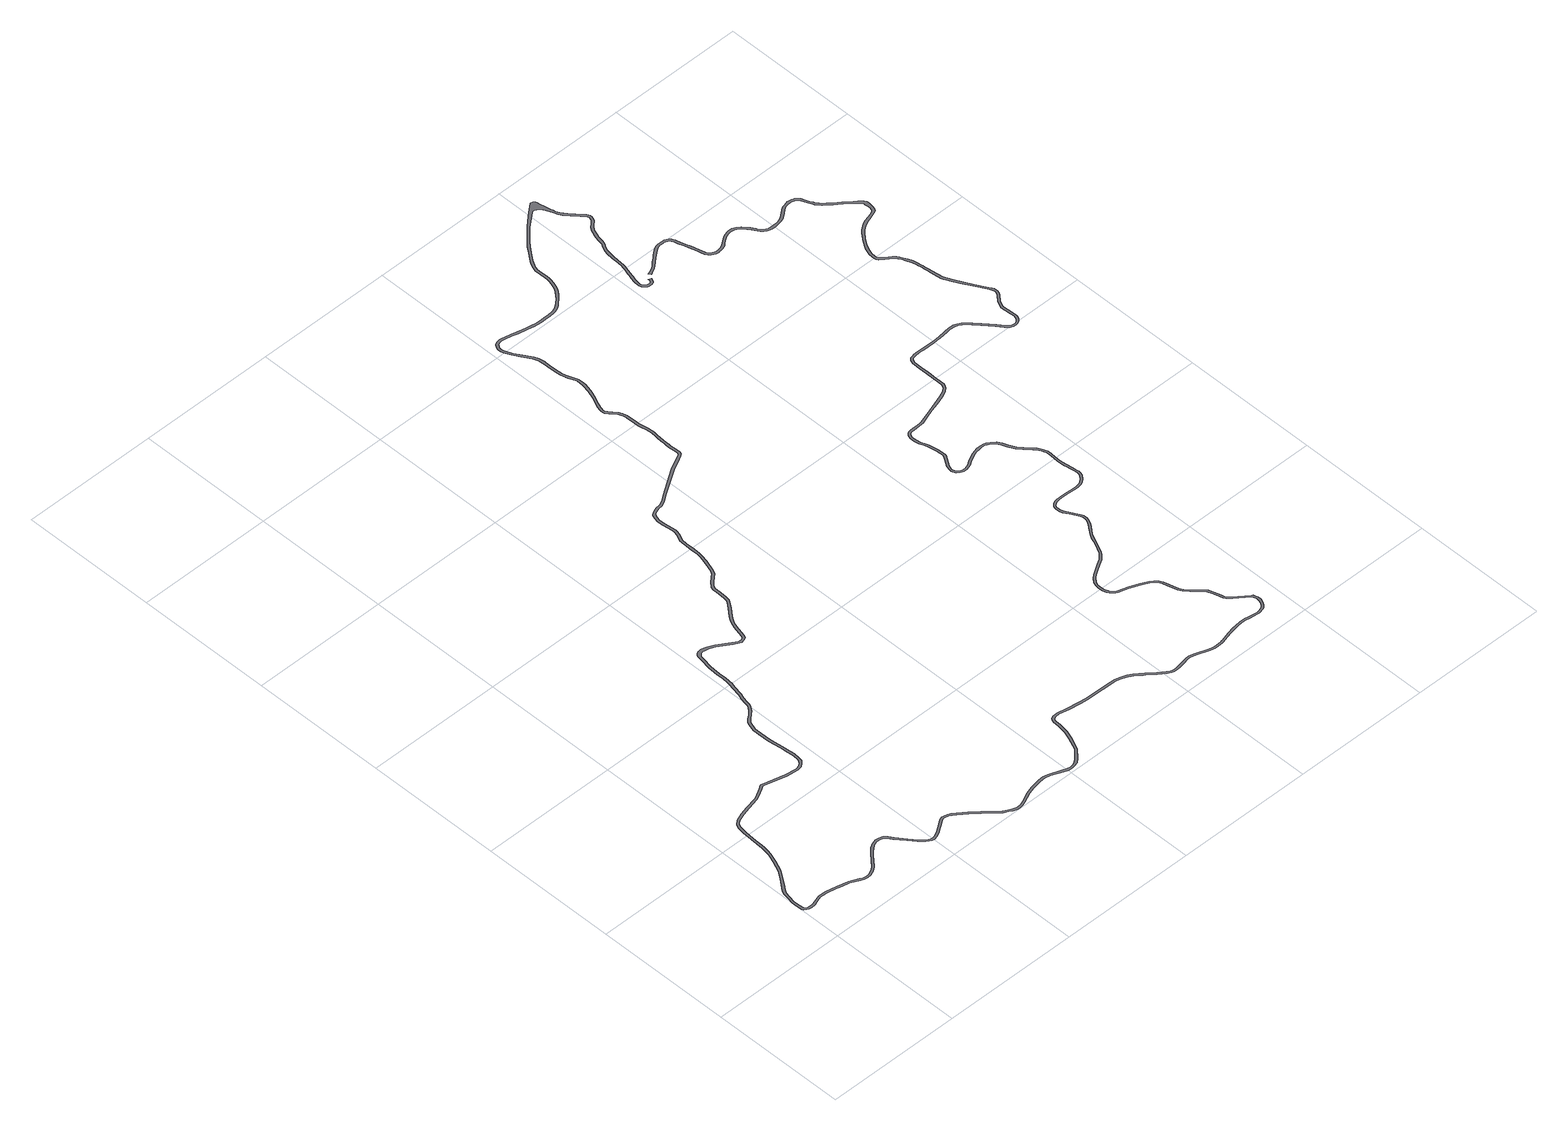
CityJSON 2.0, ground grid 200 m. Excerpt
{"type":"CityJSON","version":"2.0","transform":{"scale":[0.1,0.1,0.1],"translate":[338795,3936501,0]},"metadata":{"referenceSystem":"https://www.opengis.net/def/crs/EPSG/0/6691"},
"CityObjects":{
"road1":{"type":"Road","attributes":{"RoadStructureAttribute.sectionType":"1"},"geometry":[{"type":"MultiSurface","lod":"1","boundaries":[[[0,1,2,3,4,5,6,7,8,9,10,11,12,13,14,15,16,17,18,19,20,21,22,23,24,25,26,27,28,29,30,31,32,33,34,35,36,37,38,39,40,41,42,43,44,45,46,47,48,49,50,51,52,53,54,55,56,57,58,59,60,61,62,63,64,65,66,67,68,69,70,71,72,73,74,75,76,77,78,79,80,81,82,83,84,85,86,87,88,89,90,91,92,93,94,95,96,97,98,99,100,101,102,103,104,105,106,107,108,109,110,111,112,113,114,115,116,117,118,119,120,121,122,123,124,125,126,127,128,129,130,131,132,133,134,135,136,137,138,139,140,141,142,143,144,145,146,147,148,149,150,151,152,153,154,155,156,157,158,159,160,161,162,163,164,165,166,167,168,169,170,171,172,173,174,175,176,177,178,179,180,181,182,183,184,185,186,187,188,189,190,191,192,193,194,195,196,197,198,199,200,201,202,203,204,205,206,207,208,209,210,211,212,213,214,215,216,217,218,219,220,221,222,223,224,225,226,227,228,229,230,231,232,233,234,235,236,237,238,239,240,241,242,243,244,245,246,247,248,249,250,251,252,253,254,255,256,257,258,259,260,261,262,263,264,265,266,267,268,269,270,271,272,273,274,275,276,277,278,279,280,281,282,283,284,285,286,287,288,289,290,291,292,293,294,295,296,297,298,299,300,301,302,303,304,305,306,307,308,309,310,311,312,313,314,315,316,317,318,319,320,321,322,323,324,325,326,327,328,329,330,331,332,333,334,335,336,337,338,339,340,341,342,343,344,345,346,347,348,349,350,351,352,353,354,355,356,357,358,359,360,361,362,363,364,365,366,367,368,369,370,371,372,373,374,375,376,377,378,379,380,381,382,383,384,385,386,387,388,389,390,391,392,393,394,395,396,397,398,399,400,401,402,403,404,405,406,407,408,409,410,411,412,413,414,415,416,417,418,419,420,421,422,423,424,425,426,427,428,429,430,431,432,433,434,435,436,437,438,439,440,441,442,443,444,445,446,447,448,449,450,451,452,453,454,455,456,457,458,459,460,461,462,463,464,465,466,467,468,469,470,471,472,473,474,475,476,477,478,479,480,481,482,483,484,485,486,487,488,489,490,491,492,493,494,495,496,497,498,499,500,501,502,503,504,505,506,507,508,509,510,511,512,513,514,515,516,517,518,519,520,521,522,523,524,525,526,527,528,529,530,531,532,533,534,535,536,537,538,539,540,541,542,543,544,545,546,547,548,549,550,551,552,553,554,555,556,557,558,559,560,561,562,563,564,565,566,567,568,569,570,571,572,573,574,575,576,577,578,579,580,581,582,583,584,585,586,587,588,589,590,591,592,593,594,595,596,597,598,599,600,601,602,603,604,605,606,607,608,609,610,611,612,613,614,615,616,617,618,619,620,621,622,623,624,625,626,627,628,629,630,631,632,633,634,635,636,637,638,639,640,641,642,643,644,645,646,647,648,649,650,651,652,653,654,655,656,657,658,659,660,661,662,663,664,665,666,667,668,669,670,671,672,673,674,675,676,677,678,679,680,681,682,683,684,685,686,687,688,689,690,691,692,693,694,695,696,697,698,699,700,701,702,703,704,705,706,707,708,709,710,711,712,713,714,715,716,717,718,719,720,721,722,723,724,725,726,727,728,729,730,731,732,733,734,735,736,737,738,739,740,741,742,743,744,745,746,747,748,749,750,751,752,753,754,755,756,757,758,759,760,761,762,763,764,765,766,767,768,769,770,771,772,773,774,775,776,777,778,779,780,781,782,783,784,785,786,787,788,789,790,791,792,793,794,795,796,797,798,799,800,801,802,803,804,805,806,807,808,809,810,811,812,813,814,815,816,817,818,819,820,821,822,823,824,825,826,827,828,829,830,831,832,833,834,835,836,837,838,839,840,841,842,843,844,845,846,847,848,849,850,851,852,853,854,855,856,857,858,859,860,861,862,863,864,865,866,867,868,869,870,871,872,873,874,875,876,877,878,879,880,881,882,883,884,885,886,887,888,889,890,891,892,893,894,895,896,897,898,899,900,901,902,903,904,905,906,907,908,909,910,911,912,913,914,915,916,917,918,919,920,921,922,923,924,925,926,927,928,929,930,931,932,933,934,935,936,937,938,939,940,941,942,943,944,945,946,947,948,949,950,951,952,953,954,955,956,957,958,959,960,961,962,963,964,965,966,967,968,969,970,971,972,973,974,975,976,977,978,979,980,981,982,983,984,985,986,987,988,989,990,991,992,993,994,995,996,997,998,999,1000,1001,1002,1003,1004,1005,1006,1007,1008,1009,1010,1011,1012,1013,1014,1015,1016,1017,1018,1019,1020,1021,1022,1023,1024,1025,1026,1027,1028,1029,1030,1031,1032,1033,1034,1035,1036,1037,1038,1039,1040,1041,1042,1043,1044,1045,1046,1047,1048,1049,1050,1051,1052,1053,1054,1055,1056,1057,1058,1059,1060,1061,1062,1063,1064,1065,1066,1067,1068,1069,1070,1071,1072,1073,1074,1075,1076,1077,1078,1079,1080,1081,1082,1083,1084,1085,1086,1087,1088,1089,1090,1091,1092,1093,1094,1095,1096,1097,1098,1099,1100,1101,1102,1103,1104,1105,1106,1107,1108,1109,1110,1111,1112,1113,1114,1115,1116,1117,1118,1119,1120,1121,1122,1123,1124,1125,1126,1127,1128,1129,1130,1131,1132,1133,1134,1135,1136,1137,1138,1139,1140,1141,1142,1143,1144,1145,1146,1147,1148,1149,1150,1151,1152,1153,1154,1155,1156,1157,1158,1159,1160,1161,1162,1163,1164,1165,1166,1167,1168,1169,1170,1171,1172,1173,1174,1175,1176,1177,1178,1179,1180,1181,1182,1183,1184,1185,1186,1187,1188,1189,1190,1191,1192,1193,1194,1195,1196,1197,1198,1199,1200,1201,1202,1203,1204,1205,1206,1207,1208,1209,1210,1211,1212,1213,1214,1215,1216,1217,1218,1219,1220,1221,1222,1223,1224,1225,1226,1227,1228,1229,1230,1231,1232,1233,1234,1235,1236,1237,1238,1239,1240,1241,1242,1243,1244,1245,1246,1247,1248,1249,1250,1251,1252,1253,1254,1255,1256,1257,1258,1259,1260,1261,1262,1263,1264,1265,1266,1267,1268,1269,1270,1271,1272,1273,1274,1275,1276,1277,1278,1279,1280,1281,1282,1283,1284,1285,1286,1287,1288,1289,1290,1291,1292,1293,1294,1295,1296,1297,1298,1299,1300,1301,1302,1303,1304,1305,1306,1307,1308,1309,1310,1311,1312,1313,1314,1315,1316,1317,1318,1319,1320,1321,1322,1323,1324,1325,1326,1327,1328,1329,1330,1331,1332,1333,1334,1335,1336,1337,1338,1339,1340,1341,1342,1343,1344,1345,1346,1347,1348,1349,1350,1351,1352,1353,1354,1355,1356,1357,1358,1359,1360,1361,1362,1363,1364,1365,1366,1367,1368,1369,1370,1371,1372,1373,1374,1375,1376,1377,1378,1379,1380,1381,1382,1383,1384,1385,1386,1387,1388,1389,1390,1391,1392,1393,1394,1395,1396,1397,1398,1399,1400,1401,1402,1403,1404,1405,1406,1407,1408,1409,1410,1411,1412,1413,1414,1415,1416,1417,1418,1419,1420,1421,1422,1423,1424,1425,1426,1427,1428,1429,1430,1431,1432,1433,1434,1435,1436,1437,1438,1439,1440,1441,1442,1443,1444,1445,1446,1447,1448,1449,1450,1451,1452,1453,1454,1455,1456,1457,1458,1459,1460,1461,1462,1463,1464,1465,1466,1467,1468,1469,1470,1471,1472,1473,1474,1475,1476]]]}]}
},
"vertices":[
[6362,9708,0],[6385,9722,0],[6421,9737,0],[6458,9757,0],[6489,9781,0],[6535,9820,0],[6597,9872,0],[6630,9902,0],[6662,9927,0],[6691,9948,0],[6719,9968,0],[6754,9982,0],[6781,9989,0],[6814,9992,0],[6837,9993,0],[6859,9990,0],[6877,9986,0],[6901,9976,0],[6918,9965,0],[6931,9953,0],[6939,9941,0],[6949,9914,0],[6965,9855,0],[6990,9773,0],[7009,9710,0],[7039,9605,0],[7057,9535,0],[7069,9500,0],[7091,9461,0],[7114,9439,0],[7140,9420,0],[7171,9407,0],[7203,9401,0],[7215,9402,0],[7219,9402,0],[7248,9403,0],[7285,9410,0],[7322,9424,0],[7349,9440,0],[7376,9463,0],[7432,9504,0],[7472,9527,0],[7497,9537,0],[7498,9537,0],[7530,9545,0],[7563,9549,0],[7607,9547,0],[7633,9540,0],[7649,9531,0],[7689,9496,0],[7737,9446,0],[7759,9419,0],[7772,9399,0],[7788,9365,0],[7806,9331,0],[7828,9302,0],[7856,9273,0],[7889,9251,0],[7891,9251,0],[7929,9238,0],[7968,9231,0],[8026,9233,0],[8087,9240,0],[8132,9250,0],[8167,9263,0],[8192,9277,0],[8218,9296,0],[8253,9325,0],[8290,9355,0],[8318,9372,0],[8343,9384,0],[8366,9394,0],[8392,9397,0],[8428,9399,0],[8452,9397,0],[8476,9394,0],[8497,9386,0],[8507,9380,0],[8523,9370,0],[8533,9361,0],[8541,9346,0],[8568,9282,0],[8586,9241,0],[8607,9197,0],[8623,9164,0],[8625,9161,0],[8648,9131,0],[8682,9094,0],[8721,9059,0],[8783,9008,0],[8870,8937,0],[8880,8929,0],[8980,8852,0],[9021,8812,0],[9037,8792,0],[9059,8751,0],[9063,8733,0],[9066,8691,0],[9063,8651,0],[9057,8626,0],[9049,8608,0],[9039,8596,0],[9027,8590,0],[8989,8576,0],[8936,8558,0],[8872,8538,0],[8827,8521,0],[8785,8496,0],[8726,8454,0],[8689,8418,0],[8626,8339,0],[8600,8303,0],[8554,8231,0],[8542,8207,0],[8530,8183,0],[8515,8145,0],[8498,8093,0],[8489,8026,0],[8491,7995,0],[8498,7971,0],[8500,7969,0],[8514,7947,0],[8536,7926,0],[8570,7899,0],[8619,7867,0],[8658,7838,0],[8682,7813,0],[8698,7789,0],[8720,7747,0],[8744,7694,0],[8767,7631,0],[8784,7566,0],[8790,7526,0],[8796,7490,0],[8800,7445,0],[8805,7398,0],[8808,7358,0],[8809,7348,0],[8833,7184,0],[8846,7145,0],[8860,7117,0],[8892,7056,0],[8942,6958,0],[9019,6815,0],[9110,6650,0],[9132,6614,0],[9141,6593,0],[9145,6574,0],[9143,6548,0],[9136,6520,0],[9117,6494,0],[9052,6417,0],[9018,6353,0],[9003,6306,0],[9006,6241,0],[9012,6150,0],[9016,6094,0],[9009,6068,0],[8995,6038,0],[8970,6016,0],[8945,6000,0],[8922,5998,0],[8893,6000,0],[8862,6014,0],[8822,6056,0],[8754,6145,0],[8638,6283,0],[8567,6369,0],[8511,6429,0],[8476,6459,0],[8423,6486,0],[8377,6502,0],[8301,6509,0],[8231,6501,0],[8110,6486,0],[7993,6480,0],[7849,6479,0],[7751,6485,0],[7675,6482,0],[7650,6476,0],[7608,6463,0],[7580,6437,0],[7561,6384,0],[7558,6268,0],[7558,6141,0],[7554,6010,0],[7556,5919,0],[7555,5873,0],[7543,5840,0],[7529,5817,0],[7485,5784,0],[7395,5745,0],[7271,5703,0],[7141,5661,0],[7027,5622,0],[6921,5589,0],[6896,5583,0],[6860,5582,0],[6775,5581,0],[6738,5579,0],[6703,5574,0],[6675,5560,0],[6657,5536,0],[6636,5485,0],[6636,5413,0],[6646,5335,0],[6667,5288,0],[6686,5238,0],[6698,5163,0],[6707,5106,0],[6713,5040,0],[6714,5001,0],[6710,4977,0],[6681,4927,0],[6616,4826,0],[6596,4765,0],[6592,4723,0],[6618,4668,0],[6660,4634,0],[6708,4613,0],[6758,4614,0],[6830,4639,0],[6882,4668,0],[6987,4725,0],[7041,4743,0],[7107,4757,0],[7150,4759,0],[7198,4755,0],[7227,4746,0],[7270,4718,0],[7319,4678,0],[7349,4623,0],[7378,4551,0],[7427,4449,0],[7484,4383,0],[7567,4289,0],[7593,4261,0],[7626,4202,0],[7637,4171,0],[7645,4145,0],[7651,4099,0],[7644,4015,0],[7640,3935,0],[7648,3821,0],[7649,3818,0],[7664,3734,0],[7674,3672,0],[7679,3637,0],[7675,3607,0],[7662,3574,0],[7624,3528,0],[7585,3498,0],[7551,3481,0],[7502,3472,0],[7440,3475,0],[7323,3482,0],[7233,3483,0],[7187,3482,0],[7130,3468,0],[7098,3454,0],[7064,3424,0],[7051,3391,0],[7050,3364,0],[7053,3311,0],[7067,3264,0],[7108,3189,0],[7168,3089,0],[7184,3044,0],[7187,3028,0],[7187,2997,0],[7181,2973,0],[7158,2923,0],[7124,2872,0],[7114,2859,0],[7044,2766,0],[7005,2696,0],[6988,2647,0],[6935,2536,0],[6897,2461,0],[6873,2432,0],[6819,2377,0],[6743,2334,0],[6633,2267,0],[6586,2236,0],[6543,2200,0],[6499,2145,0],[6486,2121,0],[6474,2089,0],[6470,2059,0],[6467,2029,0],[6472,1964,0],[6490,1913,0],[6509,1878,0],[6556,1825,0],[6586,1812,0],[6726,1767,0],[6875,1708,0],[6974,1659,0],[7025,1624,0],[7058,1591,0],[7081,1546,0],[7098,1466,0],[7134,1331,0],[7163,1277,0],[7224,1209,0],[7350,1086,0],[7372,1058,0],[7395,996,0],[7423,893,0],[7436,850,0],[7453,814,0],[7507,759,0],[7569,716,0],[7694,612,0],[7701,603,0],[7705,594,0],[7718,552,0],[7717,513,0],[7705,474,0],[7697,461,0],[7672,428,0],[7652,410,0],[7634,398,0],[7620,393,0],[7587,385,0],[7567,383,0],[7542,384,0],[7424,401,0],[7370,409,0],[7290,411,0],[7225,406,0],[7159,397,0],[7059,375,0],[6913,336,0],[6908,335,0],[6874,328,0],[6852,327,0],[6808,326,0],[6762,328,0],[6700,343,0],[6522,407,0],[6433,428,0],[6379,428,0],[6287,410,0],[6213,394,0],[6172,389,0],[6131,392,0],[6100,400,0],[6057,429,0],[5961,499,0],[5849,589,0],[5733,681,0],[5669,720,0],[5578,756,0],[5507,774,0],[5375,779,0],[5199,785,0],[5042,789,0],[4913,803,0],[4755,824,0],[4607,856,0],[4532,852,0],[4489,834,0],[4470,805,0],[4460,768,0],[4455,690,0],[4431,548,0],[4399,445,0],[4318,263,0],[4209,149,0],[4155,100,0],[4111,87,0],[4068,79,0],[4019,87,0],[3960,111,0],[3802,172,0],[3715,196,0],[3630,189,0],[3477,160,0],[3376,133,0],[3231,65,0],[3176,43,0],[3133,39,0],[3105,41,0],[3050,60,0],[3007,87,0],[2947,119,0],[2893,163,0],[2755,297,0],[2636,400,0],[2467,525,0],[2425,547,0],[2374,559,0],[2340,566,0],[2287,547,0],[2222,499,0],[2121,432,0],[2055,394,0],[2008,386,0],[1983,389,0],[1961,403,0],[1925,427,0],[1861,490,0],[1780,592,0],[1677,723,0],[1637,789,0],[1595,828,0],[1545,846,0],[1485,852,0],[1412,829,0],[1351,793,0],[1286,730,0],[1203,639,0],[1128,553,0],[1073,512,0],[1013,489,0],[971,483,0],[925,493,0],[883,512,0],[754,572,0],[676,592,0],[589,613,0],[436,644,0],[368,650,0],[318,649,0],[243,628,0],[174,604,0],[126,600,0],[88,603,0],[67,611,0],[48,626,0],[42,642,0],[36,696,0],[36,786,0],[54,885,0],[73,963,0],[98,1012,0],[155,1087,0],[212,1166,0],[296,1286,0],[365,1442,0],[409,1574,0],[423,1638,0],[433,1717,0],[445,1918,0],[454,2056,0],[470,2162,0],[495,2211,0],[538,2246,0],[645,2288,0],[767,2315,0],[939,2356,0],[1014,2391,0],[1105,2442,0],[1152,2474,0],[1161,2475,0],[1177,2472,0],[1243,2456,0],[1492,2387,0],[1658,2371,0],[1723,2385,0],[1768,2416,0],[1803,2458,0],[1818,2511,0],[1820,2607,0],[1813,2675,0],[1803,2794,0],[1783,2979,0],[1779,3147,0],[1779,3239,0],[1797,3298,0],[1811,3340,0],[1830,3375,0],[1859,3405,0],[1915,3447,0],[1965,3492,0],[2008,3549,0],[2028,3588,0],[2037,3650,0],[2052,3720,0],[2080,3794,0],[2111,3936,0],[2127,3994,0],[2133,4053,0],[2138,4131,0],[2137,4229,0],[2146,4388,0],[2174,4540,0],[2180,4567,0],[2184,4582,0],[2190,4597,0],[2197,4609,0],[2209,4619,0],[2218,4625,0],[2230,4632,0],[2238,4634,0],[2252,4636,0],[2265,4637,0],[2284,4635,0],[2312,4629,0],[2337,4621,0],[2381,4606,0],[2426,4586,0],[2607,4468,0],[2680,4429,0],[2712,4420,0],[2752,4427,0],[2787,4443,0],[2813,4482,0],[2832,4554,0],[2853,4658,0],[2880,4723,0],[2902,4769,0],[2941,4824,0],[2988,4880,0],[3028,4928,0],[3094,5020,0],[3111,5049,0],[3119,5107,0],[3125,5210,0],[3125,5306,0],[3135,5335,0],[3150,5356,0],[3183,5393,0],[3249,5451,0],[3299,5494,0],[3329,5545,0],[3385,5722,0],[3410,5821,0],[3417,5874,0],[3420,5976,0],[3420,6111,0],[3428,6187,0],[3458,6257,0],[3482,6327,0],[3487,6363,0],[3485,6423,0],[3467,6547,0],[3464,6625,0],[3477,6677,0],[3496,6719,0],[3516,6738,0],[3543,6752,0],[3593,6766,0],[3663,6779,0],[3727,6805,0],[3816,6870,0],[4199,7115,0],[4368,7200,0],[4427,7232,0],[4451,7249,0],[4467,7282,0],[4462,7400,0],[4461,7438,0],[4462,7480,0],[4464,7522,0],[4467,7575,0],[4473,7642,0],[4477,7690,0],[4482,7745,0],[4483,7774,0],[4482,7807,0],[4477,7844,0],[4464,7911,0],[4458,7941,0],[4453,7971,0],[4452,8023,0],[4450,8160,0],[4448,8189,0],[4441,8222,0],[4429,8254,0],[4407,8293,0],[4357,8357,0],[4339,8382,0],[4320,8403,0],[4312,8417,0],[4305,8440,0],[4304,8452,0],[4308,8489,0],[4319,8522,0],[4327,8541,0],[4344,8581,0],[4386,8681,0],[4421,8774,0],[4431,8804,0],[4458,8920,0],[4464,8992,0],[4463,9019,0],[4460,9042,0],[4456,9064,0],[4417,9158,0],[4411,9172,0],[4403,9196,0],[4391,9248,0],[4382,9312,0],[4379,9384,0],[4380,9461,0],[4379,9511,0],[4378,9533,0],[4378,9552,0],[4370,9613,0],[4365,9642,0],[4357,9663,0],[4338,9701,0],[4261,9824,0],[4200,9930,0],[4159,10020,0],[4150,10060,0],[4149,10080,0],[4151,10095,0],[4157,10116,0],[4166,10131,0],[4179,10147,0],[4196,10161,0],[4214,10167,0],[4232,10170,0],[4251,10171,0],[4281,10167,0],[4407,10142,0],[4483,10121,0],[4619,10091,0],[4717,10071,0],[4757,10064,0],[4826,10058,0],[4933,10060,0],[4946,10060,0],[5033,10065,0],[5071,10072,0],[5097,10079,0],[5122,10090,0],[5142,10103,0],[5164,10118,0],[5199,10147,0],[5256,10197,0],[5304,10247,0],[5343,10296,0],[5370,10338,0],[5388,10386,0],[5408,10441,0],[5421,10494,0],[5426,10536,0],[5429,10578,0],[5426,10657,0],[5427,10712,0],[5428,10745,0],[5431,10765,0],[5439,10788,0],[5451,10816,0],[5473,10857,0],[5497,10895,0],[5546,10962,0],[5580,11006,0],[5644,11090,0],[5700,11152,0],[5714,11167,0],[5781,11237,0],[5872,11328,0],[5942,11389,0],[6063,11484,0],[6082,11496,0],[6091,11498,0],[6107,11496,0],[6138,11480,0],[6172,11460,0],[6187,11447,0],[6200,11428,0],[6215,11401,0],[6238,11337,0],[6252,11295,0],[6273,11245,0],[6303,11194,0],[6332,11155,0],[6364,11118,0],[6399,11079,0],[6446,11028,0],[6487,10978,0],[6500,10961,0],[6505,10948,0],[6506,10933,0],[6501,10915,0],[6494,10896,0],[6485,10884,0],[6468,10866,0],[6440,10840,0],[6404,10807,0],[6375,10768,0],[6356,10727,0],[6337,10678,0],[6320,10632,0],[6309,10584,0],[6302,10543,0],[6297,10519,0],[6289,10497,0],[6277,10481,0],[6259,10449,0],[6237,10395,0],[6224,10329,0],[6215,10255,0],[6210,10192,0],[6209,10177,0],[6204,10111,0],[6202,10075,0],[6196,10039,0],[6185,9999,0],[6176,9968,0],[6163,9920,0],[6157,9897,0],[6155,9890,0],[6149,9868,0],[6137,9822,0],[6126,9787,0],[6117,9744,0],[6116,9735,0],[6112,9707,0],[6115,9673,0],[6126,9639,0],[6138,9622,0],[6143,9616,0],[6156,9604,0],[6176,9590,0],[6198,9581,0],[6219,9576,0],[6245,9578,0],[6265,9587,0],[6270,9590,0],[6289,9607,0],[6301,9626,0],[6316,9656,0],[6276,9676,0],[6274,9663,0],[6272,9652,0],[6269,9640,0],[6262,9630,0],[6253,9622,0],[6250,9619,0],[6236,9613,0],[6222,9612,0],[6208,9615,0],[6193,9620,0],[6179,9631,0],[6169,9640,0],[6158,9655,0],[6149,9680,0],[6147,9706,0],[6151,9738,0],[6159,9778,0],[6170,9812,0],[6177,9839,0],[6183,9859,0],[6196,9911,0],[6210,9958,0],[6231,10032,0],[6236,10071,0],[6239,10108,0],[6245,10189,0],[6250,10251,0],[6259,10324,0],[6271,10385,0],[6290,10434,0],[6307,10462,0],[6320,10480,0],[6331,10509,0],[6337,10537,0],[6343,10577,0],[6354,10622,0],[6370,10666,0],[6388,10714,0],[6405,10750,0],[6431,10784,0],[6463,10815,0],[6493,10841,0],[6513,10862,0],[6525,10879,0],[6534,10904,0],[6541,10930,0],[6540,10956,0],[6530,10978,0],[6515,11000,0],[6473,11051,0],[6424,11103,0],[6390,11141,0],[6360,11177,0],[6332,11214,0],[6305,11261,0],[6285,11307,0],[6276,11342,0],[6271,11369,0],[6247,11468,0],[6244,11486,0],[6238,11517,0],[6231,11578,0],[6226,11592,0],[6219,11601,0],[6217,11603,0],[6213,11606,0],[6204,11610,0],[6194,11613,0],[6172,11617,0],[6162,11614,0],[6123,11587,0],[6077,11547,0],[6039,11516,0],[5919,11416,0],[5848,11353,0],[5756,11261,0],[5701,11204,0],[5674,11176,0],[5617,11112,0],[5552,11027,0],[5518,10983,0],[5468,10915,0],[5443,10875,0],[5419,10831,0],[5406,10800,0],[5397,10774,0],[5393,10749,0],[5392,10712,0],[5391,10657,0],[5394,10579,0],[5391,10539,0],[5387,10500,0],[5375,10451,0],[5355,10398,0],[5339,10354,0],[5315,10317,0],[5278,10270,0],[5232,10223,0],[5177,10173,0],[5143,10146,0],[5123,10132,0],[5105,10121,0],[5085,10112,0],[5063,10106,0],[5029,10099,0],[4947,10096,0],[4932,10095,0],[4826,10093,0],[4762,10099,0],[4723,10105,0],[4627,10125,0],[4492,10155,0],[4415,10176,0],[4287,10202,0],[4252,10206,0],[4227,10205,0],[4205,10201,0],[4179,10192,0],[4154,10173,0],[4137,10151,0],[4125,10131,0],[4116,10101,0],[4114,10081,0],[4115,10055,0],[4126,10009,0],[4169,9914,0],[4231,9806,0],[4307,9684,0],[4325,9650,0],[4331,9633,0],[4335,9607,0],[4343,9549,0],[4343,9547,0],[4344,9511,0],[4345,9461,0],[4344,9383,0],[4347,9309,0],[4357,9242,0],[4370,9187,0],[4373,9181,0],[4378,9160,0],[4385,9144,0],[4422,9054,0],[4426,9036,0],[4428,9016,0],[4429,8993,0],[4423,8925,0],[4398,8814,0],[4388,8785,0],[4354,8694,0],[4312,8595,0],[4289,8539,0],[4286,8534,0],[4274,8497,0],[4269,8452,0],[4271,8433,0],[4280,8403,0],[4291,8383,0],[4311,8360,0],[4340,8323,0],[4378,8273,0],[4397,8239,0],[4408,8213,0],[4414,8184,0],[4415,8158,0],[4417,8021,0],[4418,7967,0],[4424,7934,0],[4430,7904,0],[4443,7839,0],[4447,7804,0],[4448,7774,0],[4447,7746,0],[4442,7693,0],[4439,7645,0],[4433,7578,0],[4429,7524,0],[4427,7481,0],[4426,7438,0],[4427,7400,0],[4433,7291,0],[4424,7272,0],[4409,7261,0],[4352,7231,0],[4182,7146,0],[3797,6899,0],[3710,6836,0],[3653,6813,0],[3586,6800,0],[3530,6785,0],[3496,6766,0],[3467,6740,0],[3444,6689,0],[3429,6629,0],[3433,6544,0],[3446,6446,0],[3450,6420,0],[3452,6365,0],[3448,6335,0],[3425,6269,0],[3394,6195,0],[3385,6113,0],[3385,5977,0],[3382,5876,0],[3376,5827,0],[3352,5732,0],[3297,5559,0],[3272,5517,0],[3226,5477,0],[3158,5418,0],[3122,5377,0],[3104,5351,0],[3091,5311,0],[3091,5211,0],[3085,5111,0],[3077,5061,0],[3064,5039,0],[3001,4950,0],[2960,4901,0],[2913,4845,0],[2872,4786,0],[2848,4737,0],[2819,4669,0],[2798,4562,0],[2781,4496,0],[2764,4470,0],[2742,4460,0],[2714,4455,0],[2693,4462,0],[2624,4498,0],[2443,4616,0],[2348,4659,0],[2332,4665,0],[2315,4671,0],[2298,4675,0],[2279,4680,0],[2265,4682,0],[2251,4682,0],[2241,4681,0],[2227,4679,0],[2218,4677,0],[2204,4673,0],[2193,4667,0],[2186,4663,0],[2177,4656,0],[2167,4645,0],[2161,4636,0],[2156,4626,0],[2152,4614,0],[2141,4549,0],[2112,4392,0],[2103,4230,0],[2104,4132,0],[2099,4056,0],[2093,4001,0],[2077,3944,0],[2046,3802,0],[2020,3729,0],[2004,3655,0],[1996,3598,0],[1980,3566,0],[1941,3515,0],[1894,3473,0],[1838,3429,0],[1803,3395,0],[1780,3353,0],[1766,3308,0],[1746,3244,0],[1746,3146,0],[1750,2976,0],[1770,2790,0],[1780,2672,0],[1787,2606,0],[1785,2515,0],[1773,2474,0],[1746,2440,0],[1710,2416,0],[1656,2404,0],[1498,2420,0],[1251,2488,0],[1184,2504,0],[1162,2509,0],[1140,2505,0],[1088,2470,0],[999,2421,0],[928,2388,0],[759,2347,0],[636,2319,0],[521,2275,0],[469,2232,0],[439,2172,0],[421,2060,0],[412,1920,0],[400,1720,0],[391,1644,0],[377,1583,0],[334,1454,0],[267,1303,0],[185,1185,0],[129,1106,0],[70,1029,0],[41,974,0],[22,891,0],[3,789,0],[3,719,0],[3,694,0],[9,633,0],[21,605,0],[50,583,0],[80,571,0],[126,567,0],[181,571,0],[253,596,0],[323,616,0],[367,617,0],[431,612,0],[551,587,0],[581,581,0],[641,566,0],[743,541,0],[869,482,0],[915,462,0],[970,450,0],[1021,457,0],[1089,483,0],[1150,528,0],[1228,617,0],[1286,681,0],[1310,707,0],[1372,767,0],[1425,799,0],[1488,818,0],[1538,813,0],[1578,799,0],[1611,768,0],[1650,704,0],[1755,572,0],[1836,468,0],[1904,401,0],[1943,375,0],[1972,358,0],[2009,353,0],[2067,363,0],[2139,404,0],[2200,445,0],[2240,472,0],[2303,517,0],[2343,532,0],[2367,527,0],[2414,516,0],[2450,497,0],[2498,461,0],[2616,375,0],[2733,273,0],[2871,138,0],[2929,92,0],[2990,59,0],[3036,30,0],[3098,9,0],[3133,5,0],[3184,11,0],[3244,35,0],[3387,101,0],[3485,128,0],[3635,156,0],[3712,162,0],[3791,141,0],[3948,80,0],[4010,55,0],[4049,49,0],[4069,46,0],[4119,55,0],[4172,70,0],[4232,125,0],[4346,244,0],[4430,434,0],[4463,540,0],[4488,686,0],[4493,762,0],[4500,792,0],[4511,807,0],[4539,820,0],[4604,823,0],[4750,791,0],[4909,770,0],[5039,756,0],[5198,752,0],[5374,746,0],[5502,741,0],[5568,724,0],[5655,691,0],[5687,671,0],[5714,654,0],[5807,580,0],[5828,564,0],[5941,473,0],[6038,402,0],[6087,369,0],[6126,360,0],[6172,356,0],[6218,361,0],[6294,377,0],[6382,395,0],[6429,395,0],[6512,375,0],[6690,312,0],[6758,295,0],[6808,293,0],[6853,295,0],[6878,297,0],[6915,304,0],[6932,309,0],[7067,345,0],[7164,366,0],[7229,375,0],[7291,380,0],[7317,379,0],[7367,377,0],[7419,370,0],[7539,353,0],[7568,351,0],[7592,354,0],[7629,363,0],[7648,370,0],[7671,385,0],[7695,407,0],[7723,443,0],[7734,461,0],[7748,508,0],[7749,556,0],[7738,600,0],[7731,622,0],[7712,633,0],[7586,738,0],[7526,781,0],[7476,831,0],[7463,860,0],[7450,901,0],[7422,1005,0],[7397,1072,0],[7370,1105,0],[7245,1229,0],[7186,1293,0],[7161,1342,0],[7126,1472,0],[7108,1555,0],[7081,1607,0],[7043,1646,0],[6989,1684,0],[6887,1734,0],[6736,1794,0],[6596,1839,0],[6573,1849,0],[6532,1894,0],[6516,1925,0],[6500,1970,0],[6496,2029,0],[6498,2055,0],[6502,2082,0],[6512,2109,0],[6523,2130,0],[6564,2180,0],[6603,2214,0],[6648,2243,0],[6757,2309,0],[6836,2354,0],[6894,2413,0],[6921,2445,0],[6960,2524,0],[7014,2636,0],[7031,2685,0],[7068,2751,0],[7143,2851,0],[7147,2856,0],[7182,2909,0],[7208,2963,0],[7215,2994,0],[7215,3030,0],[7212,3051,0],[7193,3102,0],[7133,3203,0],[7093,3275,0],[7081,3316,0],[7078,3365,0],[7079,3385,0],[7088,3407,0],[7114,3430,0],[7139,3441,0],[7191,3454,0],[7233,3455,0],[7322,3454,0],[7439,3447,0],[7504,3444,0],[7561,3454,0],[7600,3474,0],[7643,3508,0],[7687,3560,0],[7703,3600,0],[7708,3637,0],[7702,3676,0],[7692,3738,0],[7680,3823,0],[7671,3936,0],[7676,4013,0],[7682,4099,0],[7676,4152,0],[7667,4177,0],[7655,4214,0],[7618,4280,0],[7590,4311,0],[7507,4403,0],[7454,4467,0],[7407,4563,0],[7377,4637,0],[7343,4698,0],[7289,4743,0],[7241,4774,0],[7204,4786,0],[7150,4791,0],[7103,4788,0],[7033,4774,0],[6974,4753,0],[6867,4696,0],[6817,4667,0],[6753,4646,0],[6714,4645,0],[6677,4661,0],[6643,4688,0],[6624,4729,0],[6627,4758,0],[6644,4813,0],[6708,4911,0],[6739,4966,0],[6746,4999,0],[6745,5042,0],[6738,5110,0],[6729,5168,0],[6716,5246,0],[6696,5300,0],[6676,5344,0],[6668,5415,0],[6667,5479,0],[6684,5520,0],[6695,5535,0],[6713,5544,0],[6741,5548,0],[6776,5549,0],[6860,5551,0],[6900,5552,0],[6929,5558,0],[7037,5593,0],[7151,5631,0],[7280,5673,0],[7407,5715,0],[7501,5757,0],[7552,5796,0],[7571,5827,0],[7586,5868,0],[7587,5919,0],[7586,6009,0],[7590,6141,0],[7589,6268,0],[7592,6378,0],[7607,6419,0],[7624,6435,0],[7659,6446,0],[7679,6451,0],[7750,6454,0],[7848,6448,0],[7994,6448,0],[8053,6452,0],[8113,6455,0],[8235,6470,0],[8301,6478,0],[8370,6471,0],[8411,6457,0],[8458,6433,0],[8489,6406,0],[8543,6348,0],[8614,6263,0],[8729,6126,0],[8798,6036,0],[8844,5988,0],[8886,5969,0],[8922,5967,0],[8955,5970,0],[8988,5991,0],[9020,6019,0],[9038,6057,0],[9048,6091,0],[9043,6153,0],[9039,6217,0],[9037,6243,0],[9035,6302,0],[9047,6340,0],[9078,6399,0],[9141,6474,0],[9165,6507,0],[9174,6544,0],[9176,6575,0],[9171,6602,0],[9160,6629,0],[9137,6666,0],[9046,6830,0],[8969,6972,0],[8921,7069,0],[8891,7132,0],[8879,7158,0],[8867,7192,0],[8844,7348,0],[8843,7362,0],[8840,7402,0],[8835,7448,0],[8830,7495,0],[8824,7533,0],[8818,7575,0],[8801,7641,0],[8776,7707,0],[8751,7762,0],[8728,7807,0],[8709,7835,0],[8681,7865,0],[8639,7896,0],[8590,7927,0],[8568,7945,0],[8559,7952,0],[8541,7969,0],[8530,7986,0],[8526,8001,0],[8524,8025,0],[8532,8085,0],[8549,8133,0],[8562,8169,0],[8577,8199,0],[8585,8214,0],[8629,8284,0],[8654,8318,0],[8715,8394,0],[8749,8427,0],[8805,8467,0],[8841,8488,0],[8884,8505,0],[8947,8525,0],[9001,8543,0],[9039,8558,0],[9059,8566,0],[9075,8578,0],[9092,8601,0],[9105,8640,0],[9109,8667,0],[9112,8687,0],[9116,8724,0],[9118,8745,0],[9113,8760,0],[9104,8775,0],[9092,8792,0],[9075,8810,0],[9048,8839,0],[9003,8878,0],[8892,8964,0],[8805,9035,0],[8744,9085,0],[8706,9119,0],[8674,9154,0],[8655,9180,0],[8638,9213,0],[8618,9255,0],[8600,9296,0],[8593,9313,0],[8573,9362,0],[8561,9383,0],[8544,9399,0],[8523,9412,0],[8509,9421,0],[8486,9431,0],[8455,9436,0],[8423,9439,0],[8389,9433,0],[8359,9425,0],[8331,9417,0],[8301,9403,0],[8272,9385,0],[8231,9352,0],[8196,9324,0],[8172,9306,0],[8152,9294,0],[8123,9283,0],[8082,9274,0],[8023,9268,0],[7970,9266,0],[7938,9272,0],[7937,9272,0],[7905,9283,0],[7878,9300,0],[7855,9324,0],[7835,9350,0],[7819,9380,0],[7803,9416,0],[7787,9440,0],[7763,9469,0],[7713,9521,0],[7669,9560,0],[7646,9572,0],[7612,9582,0],[7561,9584,0],[7542,9582,0],[7524,9579,0],[7487,9570,0],[7456,9559,0],[7413,9533,0],[7355,9490,0],[7329,9469,0],[7307,9455,0],[7276,9444,0],[7244,9438,0],[7205,9436,0],[7181,9441,0],[7157,9451,0],[7136,9465,0],[7119,9482,0],[7102,9514,0],[7091,9545,0],[7072,9614,0],[7042,9720,0],[7024,9783,0],[6998,9865,0],[6982,9924,0],[6970,9957,0],[6958,9976,0],[6940,9993,0],[6917,10007,0],[6888,10020,0],[6865,10025,0],[6838,10028,0],[6812,10027,0],[6775,10024,0],[6743,10016,0],[6703,9999,0],[6671,9977,0],[6641,9955,0],[6607,9928,0],[6574,9898,0],[6512,9846,0],[6467,9808,0],[6439,9787,0],[6406,9768,0],[6373,9755,0],[6341,9744,0]
]}
